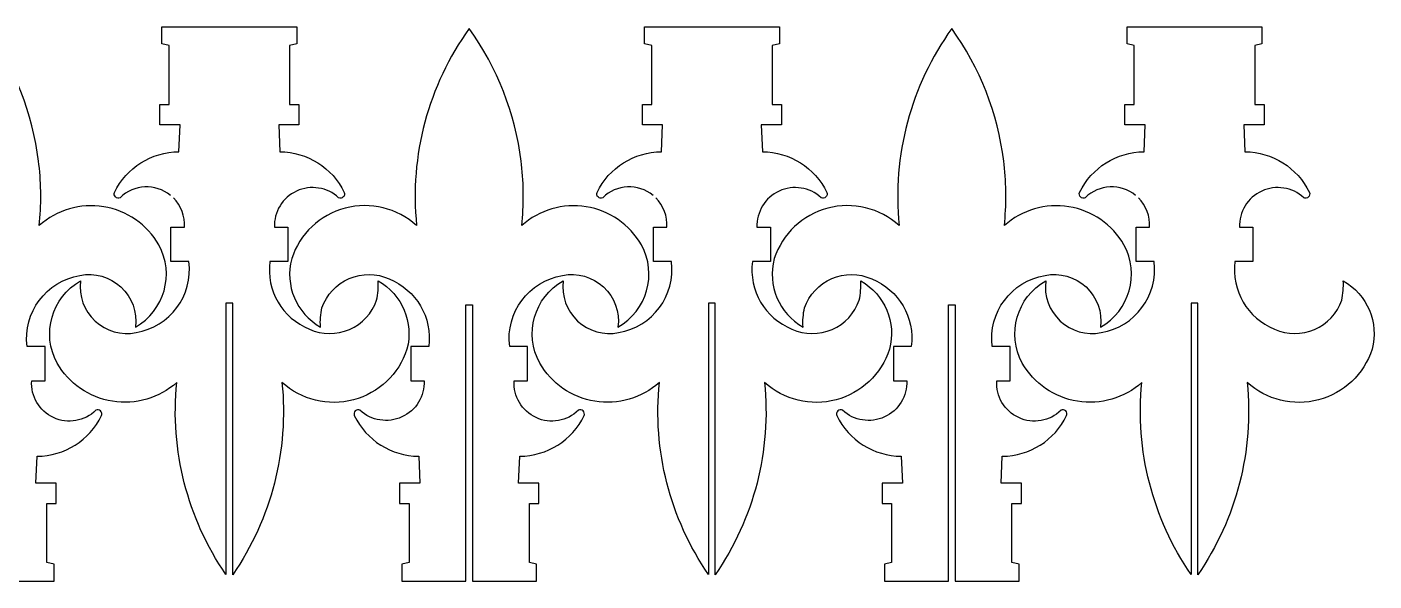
# Model space of a CAD drawing. Header units: millimetres. Extents: x -2342 to -1352, y 819 to 2802.
# Drawn here: x -1754 to -1351.9, y 1664.5 to 1830 of the extents above; entities that cross this region are included whole.
import ezdxf

# ---------------------------------------------------------------- set-up
doc = ezdxf.new("R2010")
doc.units = ezdxf.units.MM
doc.layers.add('Image_1', color=70, linetype='Continuous')

msp = doc.modelspace()

# ---------------------------------------------------------------- linework, layer by layer
at = {"layer": 'Image_1'}
for points in [[(-1764.96, 1664.5), (-1745.87, 1664.5), (-1745.87, 1669.54), (-1748.03, 1670.02), (-1748.03, 1687.63), (-1745.22, 1687.63), (-1745.22, 1693.74), (-1751.27, 1693.74), (-1750.93, 1701.77, 0.285657), (-1731.7, 1713.92, 0.693962), (-1733.39, 1715.5, -0.690194), (-1752.55, 1724.34), (-1748.57, 1724.34), (-1748.57, 1734.54), (-1753.91, 1734.54, -0.402273), (-1738.14, 1755.79, -0.514022), (-1721.6, 1740.36, 0.411255), (-1714.6, 1764.89, 0.476881), (-1750.29, 1770.69, 0.053172), (-1750.38, 1788.91), (-1750.5, 1789.88, 0.125752), (-1765.99, 1829.5, 0.183089)], [(-1711.11, 1779.69, 0.382105), (-1726.15, 1779, -0.693962), (-1727.83, 1780.58, -0.285657), (-1708.6, 1792.72), (-1708.26, 1800.75), (-1714.31, 1800.75), (-1714.31, 1806.87), (-1711.5, 1806.87), (-1711.5, 1824.48), (-1713.66, 1824.95), (-1713.66, 1830), (-1673.42, 1830), (-1673.42, 1824.95), (-1675.58, 1824.48), (-1675.58, 1806.87), (-1672.77, 1806.87), (-1672.77, 1800.75), (-1678.82, 1800.75), (-1678.48, 1792.72, -0.285476), (-1659.25, 1780.58, -0.693962), (-1660.94, 1779, 0.668348), (-1680.1, 1770.15), (-1676.12, 1770.15), (-1676.12, 1759.96), (-1681.47, 1759.96, 0.342044), (-1669.65, 1739.75, 0.442806), (-1649.6, 1748.41, 0.070962), (-1649.15, 1754.14, -0.342025), (-1640.56, 1733.71, -0.543378), (-1677.84, 1723.8, -0.177955), (-1692.56, 1666.39), (-1692.56, 1747.51), (-1694.57, 1747.51), (-1694.57, 1666.46, -0.17769), (-1709.24, 1723.8, -0.476881), (-1744.94, 1729.61, -0.411255), (-1737.94, 1754.14, 0.514022), (-1721.39, 1738.7, 0.402273), (-1705.62, 1759.96), (-1710.97, 1759.96), (-1710.97, 1770.15), (-1706.98, 1770.15, 0.217338), (-1710.27, 1778.93)], [(-1567.08, 1779.69, 0.382105), (-1582.11, 1779, -0.693962), (-1583.8, 1780.58, -0.285657), (-1564.57, 1792.72), (-1564.23, 1800.75), (-1570.28, 1800.75), (-1570.28, 1806.87), (-1567.47, 1806.87), (-1567.47, 1824.48), (-1569.63, 1824.95), (-1569.63, 1830), (-1529.39, 1830), (-1529.39, 1824.95), (-1531.55, 1824.48), (-1531.55, 1806.87), (-1528.74, 1806.87), (-1528.74, 1800.75), (-1534.79, 1800.75), (-1534.45, 1792.72, -0.285476), (-1515.22, 1780.58, -0.693962), (-1516.91, 1779, 0.668348), (-1536.07, 1770.15), (-1532.08, 1770.15), (-1532.08, 1759.96), (-1537.43, 1759.96, 0.342044), (-1525.62, 1739.75, 0.442806), (-1505.56, 1748.41, 0.070962), (-1505.11, 1754.14, -0.342025), (-1496.53, 1733.71, -0.543378), (-1533.81, 1723.8, -0.177955), (-1548.53, 1666.39), (-1548.53, 1747.51), (-1550.54, 1747.51), (-1550.54, 1666.46, -0.17769), (-1565.21, 1723.8, -0.476881), (-1600.91, 1729.61, -0.411255), (-1593.91, 1754.14, 0.514022), (-1577.36, 1738.7, 0.402273), (-1561.59, 1759.96), (-1566.94, 1759.96), (-1566.94, 1770.15), (-1562.95, 1770.15, 0.217338), (-1566.24, 1778.93)], [(-1423.05, 1779.69, 0.382105), (-1438.08, 1779, -0.693962), (-1439.77, 1780.58, -0.285657), (-1420.54, 1792.72), (-1420.2, 1800.75), (-1426.25, 1800.75), (-1426.25, 1806.87), (-1423.44, 1806.87), (-1423.44, 1824.48), (-1425.6, 1824.95), (-1425.6, 1830), (-1385.36, 1830), (-1385.36, 1824.95), (-1387.52, 1824.48), (-1387.52, 1806.87), (-1384.71, 1806.87), (-1384.71, 1800.75), (-1390.76, 1800.75), (-1390.42, 1792.72, -0.285476), (-1371.19, 1780.58, -0.693962), (-1372.88, 1779, 0.668348), (-1392.04, 1770.15), (-1388.05, 1770.15), (-1388.05, 1759.96), (-1393.4, 1759.96, 0.342044), (-1381.59, 1739.75, 0.442806), (-1361.53, 1748.41, 0.070962), (-1361.08, 1754.14, -0.342025), (-1352.5, 1733.71, -0.543378), (-1389.78, 1723.8, -0.177955), (-1404.5, 1666.39), (-1404.5, 1747.51), (-1406.51, 1747.51), (-1406.51, 1666.46, -0.17769), (-1421.18, 1723.8, -0.476881), (-1456.87, 1729.61, -0.411255), (-1449.87, 1754.14, 0.514022), (-1433.33, 1738.7, 0.402273), (-1417.55, 1759.96), (-1422.9, 1759.96), (-1422.9, 1770.15), (-1418.92, 1770.15, 0.217338), (-1422.2, 1778.93)]]:
    msp.add_lwpolyline(points, format="xyb", dxfattribs=at)
for points in [[(-1606.46, 1789.88, 0.125752), (-1621.96, 1829.5, 0.183089), (-1637.66, 1770.69, 0.543378), (-1674.94, 1760.79, 0.342025), (-1666.36, 1740.36, -0.070962), (-1665.9, 1746.08, -0.442806), (-1645.85, 1754.74, -0.342044), (-1634.04, 1734.54), (-1639.39, 1734.54), (-1639.39, 1724.34), (-1635.4, 1724.34, -0.668348), (-1654.56, 1715.5, 0.693962), (-1656.25, 1713.92, 0.285476), (-1637.02, 1701.77), (-1636.68, 1693.74), (-1642.73, 1693.74), (-1642.73, 1687.63), (-1639.92, 1687.63), (-1639.92, 1670.02), (-1642.08, 1669.54), (-1642.08, 1664.5), (-1622.94, 1664.5), (-1622.94, 1746.98), (-1620.93, 1746.98), (-1620.93, 1664.5), (-1601.84, 1664.5), (-1601.84, 1669.54), (-1604, 1670.02), (-1604, 1687.63), (-1601.19, 1687.63), (-1601.19, 1693.74), (-1607.24, 1693.74), (-1606.9, 1701.77, 0.285657), (-1587.67, 1713.92, 0.693962), (-1589.36, 1715.5, -0.690194), (-1608.52, 1724.34), (-1604.53, 1724.34), (-1604.53, 1734.54), (-1609.88, 1734.54, -0.402273), (-1594.11, 1755.79, -0.514022), (-1577.56, 1740.36, 0.411255), (-1570.56, 1764.89, 0.476881), (-1606.26, 1770.69, 0.053172), (-1606.35, 1788.91)], [(-1462.43, 1789.88, 0.125752), (-1477.93, 1829.5, 0.183089), (-1493.63, 1770.69, 0.543378), (-1530.91, 1760.79, 0.342025), (-1522.32, 1740.36, -0.070962), (-1521.87, 1746.08, -0.442806), (-1501.82, 1754.74, -0.342044), (-1490, 1734.54), (-1495.35, 1734.54), (-1495.35, 1724.34), (-1491.37, 1724.34, -0.668348), (-1510.53, 1715.5, 0.693962), (-1512.22, 1713.92, 0.285476), (-1492.99, 1701.77), (-1492.65, 1693.74), (-1498.7, 1693.74), (-1498.7, 1687.63), (-1495.89, 1687.63), (-1495.89, 1670.02), (-1498.05, 1669.54), (-1498.05, 1664.5), (-1478.91, 1664.5), (-1478.91, 1746.98), (-1476.9, 1746.98), (-1476.9, 1664.5), (-1457.81, 1664.5), (-1457.81, 1669.54), (-1459.97, 1670.02), (-1459.97, 1687.63), (-1457.16, 1687.63), (-1457.16, 1693.74), (-1463.21, 1693.74), (-1462.87, 1701.77, 0.285657), (-1443.64, 1713.92, 0.693962), (-1445.32, 1715.5, -0.690194), (-1464.49, 1724.34), (-1460.5, 1724.34), (-1460.5, 1734.54), (-1465.85, 1734.54, -0.402273), (-1450.08, 1755.79, -0.514022), (-1433.53, 1740.36, 0.411255), (-1426.53, 1764.89, 0.476881), (-1462.23, 1770.69, 0.053172), (-1462.32, 1788.91)]]:
    msp.add_lwpolyline(points, format="xyb", close=True, dxfattribs=at)

doc.saveas('drawing.dxf')
